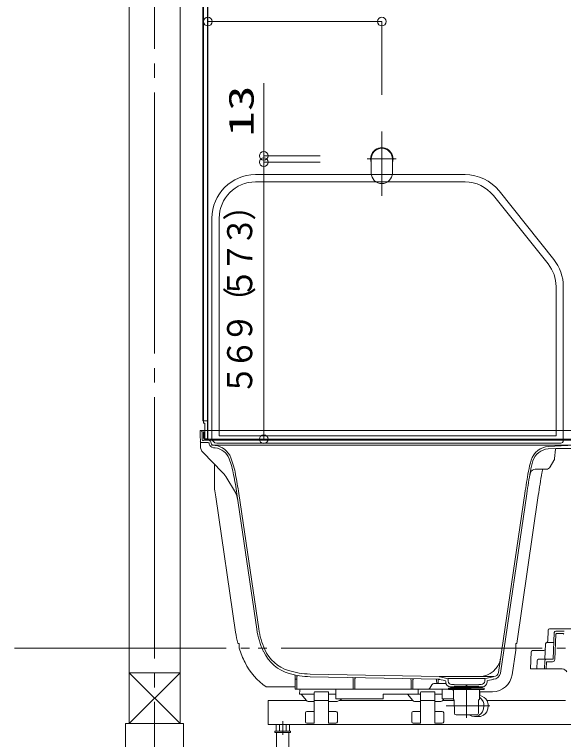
# Model space of a CAD drawing. Units: millimetres on the paper. Extents: x -305 to 305, y -152 to 152.
# Drawn here: x -261.09 to -223.23, y -96.61 to -46.65 of the extents above; entities that cross this region are included whole.
import ezdxf
from ezdxf.enums import TextEntityAlignment as Align

# ---------------------------------------------------------------- set-up
doc = ezdxf.new("R2010")
doc.units = ezdxf.units.MM
for name, pattern in [('DASHED2', [3, 2, -1]), ('LONG_CHAIN', [21, 18, -1, 1, -1]), ('LONG_DOUBLE_CHAIN', [21.8, 18, -1, 0.6, -0.6, 0.6, -1])]:
    doc.linetypes.add(name, pattern=pattern)
doc.layers.add('0-0_0', color=7, linetype='Continuous', lineweight=9)
doc.layers.add('0-1_VIEW0001', color=7, linetype='Continuous', lineweight=9)
doc.styles.add('ＭＳ ゴシック', font='')
doc.styles.get('ＭＳ ゴシック').set_extended_font_data('MS Gothic')

# ---------------------------------------------------------------- blocks, each defined once
blk = doc.blocks.new('_ORIGIN')
at = {"layer": '0-0_0'}
blk.add_line((0, 0), (-1, 0), dxfattribs=at)
blk.add_circle((0, 0), 0.5, dxfattribs=at)

msp = doc.modelspace()

# ---------------------------------------------------------------- linework, layer by layer
at = {"layer": '0-1_VIEW0001'}
for p, q in [((-253.175, -10.018), (-253.175, -95.518)), ((-249.675, -10.018), (-249.675, -95.518)), ((-248.098, -24.008), (-248.098, -74.651)), ((-248.058, -24.068), (-248.058, -74.818)), ((-247.781, -24.051), (-247.781, -75.851)), ((-247.758, -24.051), (-247.758, -75.918)), ((-247.758, -52.649), (-247.758, -47.142)), ((-236.358, -47.142), (-247.158, -47.142)), ((-235.758, -52.178), (-235.758, -47.142)), ((-243.901, -55.785), (-243.901, -55.185)), ((-243.901, -56.818), (-243.901, -56.385)), ((-240.015, -56.818), (-243.901, -56.818)), ((-243.902, -75.318), (-243.902, -57.418)), ((-243.901, -57.418), (-243.901, -58.018)), ((-244.475, -57.685), (-230.017, -57.685)), ((-244.475, -58.185), (-230.017, -58.185)), ((-227.674, -58.811), (-223.899, -63.53)), ((-228.064, -59.123), (-224.289, -63.842)), ((-247.475, -75.851), (-247.475, -60.685)), ((-246.975, -75.685), (-246.975, -60.685)), ((-223.741, -75.685), (-223.741, -65.404)), ((-223.241, -76.018), (-223.241, -65.404)), ((-248.058, -74.651), (-248.098, -74.651)), ((-247.781, -74.651), (-248.058, -74.651)), ((-247.975, -74.818), (-248.058, -74.818)), ((-247.975, -74.818), (-247.975, -75.918)), ((-248.291, -75.318), (-222.708, -75.318)), ((-248.272, -76.42), (-248.291, -75.318)), ((-248.147, -75.969), (-248.156, -75.416)), ((-248.035, -75.418), (-248.035, -75.851)), ((-247.975, -75.895), (-247.991, -75.895)), ((-247.825, -75.918), (-247.991, -75.918)), ((-247.825, -75.895), (-247.975, -75.895)), ((-247.975, -75.918), (-221.091, -75.918)), ((-246.975, -75.685), (-223.741, -75.685)), ((-240.298, -75.918), (-243.903, -75.918)), ((-248.211, -76.151), (-247.736, -76.151)), ((-248.097, -76.018), (-248.075, -76.018)), ((-248.058, -76.001), (-248.048, -76.001)), ((-248.041, -75.985), (-247.719, -75.985)), ((-247.657, -76.256), (-247.671, -76.201)), ((-247.591, -75.985), (-221.202, -75.985)), ((-247.531, -76.209), (-247.558, -76.108)), ((-247.502, -76.318), (-221.395, -76.318)), ((-247.258, -76.347), (-247.39, -76.331)), ((-247.141, -76.185), (-223.408, -76.185)), ((-224.258, -76.418), (-222.495, -76.318)), ((-246.76, -78.181), (-248.081, -76.841)), ((-247.24, -76.517), (-247.374, -76.501)), ((-224.291, -76.587), (-223.724, -76.551)), ((-223.842, -77.244), (-223.787, -76.612)), ((-223.72, -76.551), (-222.631, -76.551)), ((-224.137, -77.818), (-223.885, -77.382)), ((-225.57, -78.485), (-225.497, -78.227)), ((-225.176, -77.985), (-224.426, -77.985)), ((-245.85, -79.586), (-246.524, -78.482)), ((-245.791, -79.726), (-245.686, -80.151)), ((-245.757, -79.671), (-244.38, -89.01)), ((-245.625, -79.651), (-244.248, -88.991)), ((-225.891, -79.651), (-227.71, -91.995)), ((-225.759, -79.671), (-227.582, -92.037)), ((-224.306, -89.825), (-224.293, -89.083)), ((-222.581, -88.985), (-224.194, -88.985)), ((-223.942, -91.07), (-223.862, -89.247)), ((-223.826, -91.092), (-223.75, -89.35)), ((-223.185, -89.151), (-223.762, -89.151)), ((-223.246, -89.318), (-223.717, -89.318)), ((-223.891, -89.918), (-224.362, -89.918)), ((-224.509, -91.085), (-224.462, -90.014)), ((-225.513, -91.751), (-225.462, -90.58)), ((-224.579, -90.485), (-225.362, -90.485)), ((-225.071, -91.751), (-225.047, -91.18)), ((-224.947, -91.085), (-223.942, -91.085)), ((-224.538, -91.751), (-224.513, -91.18)), ((-224.421, -91.751), (-224.401, -91.283)), ((-224.368, -91.251), (-223.992, -91.251)), ((-225.513, -91.751), (-223.309, -91.751)), ((-253.175, -92.018), (-249.675, -95.518)), ((-249.675, -92.018), (-253.175, -95.518)), ((-249.675, -92.018), (-253.174, -92.018)), ((-241.725, -93.151), (-241.741, -92.22)), ((-241.625, -93.151), (-241.609, -92.272)), ((-231.789, -92.464), (-240.71, -92.286)), ((-231.776, -92.281), (-240.707, -92.102)), ((-237.725, -93.151), (-237.738, -92.409)), ((-237.625, -93.151), (-237.612, -92.414)), ((-228.091, -92.281), (-231.758, -92.281)), ((-231.268, -92.4), (-231.74, -92.286)), ((-231.196, -92.418), (-228.654, -92.418)), ((-228.581, -92.4), (-228.109, -92.286)), ((-228.073, -92.281), (-228.034, -92.28)), ((-233.725, -93.151), (-233.736, -92.489)), ((-233.625, -93.151), (-233.613, -92.494)), ((-232.441, -93.068), (-232.306, -92.835)), ((-231.334, -92.751), (-232.162, -92.751)), ((-231.975, -92.751), (-231.979, -92.524)), ((-231.875, -92.751), (-231.871, -92.529)), ((-231.403, -92.556), (-231.775, -92.466)), ((-231.349, -92.669), (-231.352, -92.618)), ((-231.186, -92.597), (-231.192, -92.492)), ((-230.775, -92.818), (-230.953, -92.818)), ((-230.775, -92.818), (-230.775, -92.851)), ((-229.925, -92.851), (-230.775, -92.851)), ((-230.025, -92.851), (-229.925, -92.885)), ((-230.025, -92.951), (-229.925, -92.918)), ((-229.925, -92.851), (-229.075, -92.851)), ((-229.825, -92.851), (-229.925, -92.885)), ((-229.825, -92.951), (-229.925, -92.918)), ((-229.075, -92.818), (-228.896, -92.818)), ((-229.075, -92.818), (-229.075, -92.851)), ((-228.663, -92.597), (-228.658, -92.492)), ((-228.5, -92.669), (-228.497, -92.618)), ((-228.446, -92.556), (-228.075, -92.466)), ((-228.066, -92.464), (-228.06, -92.464)), ((-241.725, -93.151), (-229.625, -93.151)), ((-241.425, -93.485), (-241.42, -93.217)), ((-238.925, -93.151), (-241.353, -93.151)), ((-240.425, -93.384), (-240.425, -95.485)), ((-239.49, -93.318), (-240.359, -93.318)), ((-239.425, -93.376), (-239.425, -95.485)), ((-233.258, -93.151), (-231.591, -93.151)), ((-233.091, -93.376), (-233.091, -95.485)), ((-233.026, -93.318), (-232.157, -93.318)), ((-232.091, -93.384), (-232.091, -95.485)), ((-231.161, -93.137), (-231.161, -93.101)), ((-229.925, -93.085), (-231.145, -93.085)), ((-229.925, -93.168), (-231.141, -93.168)), ((-231.131, -93.171), (-230.855, -93.195)), ((-231.058, -93.058), (-231.058, -93.085)), ((-231.041, -93.041), (-229.925, -93.041)), ((-229.925, -92.985), (-231.016, -92.985)), ((-231.008, -92.985), (-229.925, -92.985)), ((-231.008, -93.041), (-231.008, -92.985)), ((-230.825, -93.82), (-230.825, -93.228)), ((-230.775, -92.951), (-230.775, -92.985)), ((-229.925, -92.951), (-230.775, -92.951)), ((-229.925, -92.951), (-229.075, -92.951)), ((-229.925, -92.985), (-228.833, -92.985)), ((-228.841, -92.985), (-229.925, -92.985)), ((-228.808, -93.041), (-229.925, -93.041)), ((-228.708, -93.168), (-229.925, -93.168)), ((-229.725, -93.151), (-229.728, -92.985)), ((-229.625, -93.151), (-229.622, -92.985)), ((-229.075, -92.951), (-229.075, -92.985)), ((-229.025, -93.228), (-229.025, -93.82)), ((-228.719, -93.171), (-228.994, -93.195)), ((-228.841, -93.041), (-228.841, -92.985)), ((-228.792, -93.058), (-228.792, -93.085)), ((-228.688, -93.101), (-228.688, -93.137)), ((-243.591, -93.918), (-243.591, -95.585)), ((-243.591, -93.918), (-240.961, -93.918)), ((-240.426, -93.485), (-241.425, -93.485)), ((-240.955, -93.925), (-241.325, -93.485)), ((-240.425, -93.918), (-239.425, -93.918)), ((-239.425, -93.485), (-238.925, -93.485)), ((-238.797, -93.969), (-238.473, -93.818)), ((-238.687, -93.918), (-233.628, -93.918)), ((-233.091, -93.485), (-234.091, -93.485)), ((-233.622, -93.925), (-233.991, -93.485)), ((-233.091, -93.918), (-232.091, -93.918)), ((-232.091, -93.485), (-231.591, -93.485)), ((-231.561, -93.925), (-231.471, -93.818)), ((-231.555, -93.918), (-230.767, -93.918)), ((-230.813, -93.845), (-230.779, -93.875)), ((-230.767, -93.899), (-230.752, -94.803)), ((-229.082, -93.899), (-229.098, -94.803)), ((-229.036, -93.845), (-229.071, -93.875)), ((-228.515, -93.918), (-223.086, -93.918)), ((-240.425, -93.985), (-240.827, -93.985)), ((-239.425, -93.985), (-238.867, -93.985)), ((-233.091, -93.985), (-233.494, -93.985)), ((-232.091, -93.985), (-231.689, -93.985)), ((-241.025, -94.785), (-241.025, -95.385)), ((-240.925, -94.685), (-240.425, -94.685)), ((-238.925, -94.685), (-239.425, -94.685)), ((-238.825, -94.785), (-238.825, -95.385)), ((-233.691, -94.785), (-233.691, -95.385)), ((-233.591, -94.685), (-233.091, -94.685)), ((-231.591, -94.685), (-232.091, -94.685)), ((-231.491, -94.785), (-231.491, -95.385)), ((-230.606, -94.918), (-230.635, -94.918)), ((-230.635, -94.918), (-229.214, -94.918)), ((-230.606, -94.918), (-229.925, -94.918)), ((-229.375, -95.03), (-229.079, -95.03)), ((-249.425, -95.518), (-253.425, -95.518)), ((-253.425, -95.518), (-253.425, -105.851)), ((-249.425, -95.518), (-249.425, -105.851)), ((-243.591, -95.585), (-222.358, -95.585)), ((-243.053, -95.585), (-243.053, -96.038)), ((-242.822, -95.585), (-242.822, -96.038)), ((-242.36, -95.585), (-242.36, -96.038)), ((-242.129, -95.585), (-242.129, -96.038)), ((-240.925, -95.485), (-240.425, -95.485)), ((-238.925, -95.485), (-239.425, -95.485)), ((-233.591, -95.485), (-233.091, -95.485)), ((-231.591, -95.485), (-232.091, -95.485)), ((-243.125, -96.038), (-242.058, -96.038)), ((-243.015, -96.138), (-243.015, -102.671)), ((-242.168, -96.138), (-242.168, -102.671)), ((-242.058, -96.038), (-242.058, -96.138))]:
    msp.add_line(p, q, dxfattribs=at)
at = {"layer": '0-1_VIEW0001', "linetype": 'LONG_CHAIN'}
for p, q in [((-251.425, -10.018), (-251.425, -105.851)), ((-229.925, -92.949), (-229.925, -95.115)), ((-228.302, -94.301), (-231.323, -94.301)), ((-242.591, -95.356), (-242.591, -96.286))]:
    msp.add_line(p, q, dxfattribs=at)
at = {"layer": '0-1_VIEW0001', "color": 2, "linetype": 'LONG_CHAIN'}
for p, q in [((-235.758, -59.151), (-235.758, -54.718)), ((-236.758, -56.601), (-234.758, -56.601))]:
    msp.add_line(p, q, dxfattribs=at)
at = {"layer": '0-1_VIEW0001', "color": 2}
for p, q in [((-236.491, -57.568), (-236.491, -56.601)), ((-235.025, -57.568), (-235.025, -56.601)), ((-247.291, -77.642), (-247.291, -79.352)), ((-245.844, -89.225), (-247.209, -79.885)), ((-224.967, -79.789), (-226.457, -89.985)), ((-226.525, -89.985), (-226.525, -90.448)), ((-226.525, -89.985), (-226.457, -89.985)), ((-226.525, -90.448), (-226.773, -92.149)), ((-243.738, -92.985), (-241.728, -92.985)), ((-233.258, -93.151), (-233.258, -93.485)), ((-231.591, -93.151), (-231.591, -93.818)), ((-229.008, -93.318), (-229.008, -93.577)), ((-229.008, -93.318), (-228.125, -93.318)), ((-235.658, -93.485), (-235.658, -93.818)), ((-235.658, -93.485), (-233.258, -93.485)), ((-231.591, -93.818), (-230.825, -93.818))]:
    msp.add_line(p, q, dxfattribs=at)
at = {"layer": '0-1_VIEW0001', "linetype": 'LONG_DOUBLE_CHAIN'}
msp.add_line((-181.091, -90.318), (-261.091, -90.318), dxfattribs=at)
at = {"layer": '0-1_VIEW0001', "linetype": 'DASHED2'}
msp.add_line((-241.645, -92.451), (-241.704, -92.451), dxfattribs=at)
at = {"layer": '0-1_VIEW0001'}
for points in [[(-240.015, -56.385), (-243.901, -56.385), (-243.901, -51.373)], [(-248.035, -75.418), (-248.058, -75.418), (-248.058, -75.851)], [(-228.705, -93.085), (-228.792, -93.085), (-229.925, -93.085)], [(-229.025, -93.683), (-228.875, -93.822), (-228.77, -94.001), (-228.729, -94.131), (-228.711, -94.301), (-228.735, -94.499), (-228.815, -94.694), (-228.899, -94.81), (-229.04, -94.93), (-229.254, -95.017), (-229.375, -95.03), (-229.553, -95.003), (-229.729, -94.918)], [(-229.025, -93.575), (-228.853, -93.616), (-228.688, -93.712), (-228.593, -93.805), (-228.495, -93.955), (-228.425, -94.177), (-228.415, -94.301), (-228.44, -94.499), (-228.52, -94.694), (-228.603, -94.81), (-228.745, -94.93), (-228.958, -95.017), (-229.079, -95.03)], [(-243.125, -96.038), (-243.125, -96.138), (-242.058, -96.138)]]:
    msp.add_lwpolyline(points, dxfattribs=at)
at = {"layer": '0-1_VIEW0001', "color": 2}
for points in [[(-245.689, -89.985), (-245.591, -89.985), (-245.591, -90.322)], [(-238.925, -93.151), (-238.925, -93.818), (-235.658, -93.818)]]:
    msp.add_lwpolyline(points, dxfattribs=at)
for centre, radius, start, end in [((-235.758, -56.601), 0.775, 341.1268, 198.8732), ((-235.758, -56.601), 0.733, 360, 180), ((-235.758, -57.568), 0.733, 180, 0), ((-176.432, -86.881), 49.05, 169.847, 171.6858), ((-219.793, -79.116), 5, 167.3096, 169.847), ((-278.592, -84.471), 31.717, 8.3142, 9.2892), ((-238.967, -88.22), 6.95, 188.3142, 194.7047), ((-238.967, -88.22), 6.95, 197.6044, 206.44), ((-241.25, -89.356), 4.4, 206.44, 235.5599), ((-228.125, -91.951), 1.367, 270, 351.6858)]:
    msp.add_arc(centre, radius, start, end, dxfattribs=at)
at = {"layer": '0-1_VIEW0001'}
for centre, radius, start, end in [((-244.475, -60.685), 3, 90, 180), ((-230.017, -60.685), 3, 38.6598, 90), ((-244.475, -60.685), 2.5, 90, 180), ((-230.017, -60.685), 2.5, 38.6598, 90), ((-226.241, -65.404), 2.5, 0, 38.6598), ((-226.241, -65.404), 3, 0, 38.6598), ((-248.256, -75.418), 0.1, 1, 90), ((-247.991, -75.851), 0.0667, 180, 270), ((-247.991, -75.851), 0.0433, 180, 270), ((-247.825, -75.851), 0.0667, 270, 360), ((-247.825, -75.851), 0.0433, 270, 0), ((-247.825, -75.851), 0.0667, 270, 0), ((-247.141, -75.851), 0.333, 180, 270), ((-248.211, -76.085), 0.0667, 181, 270), ((-247.606, -76.373), 0.667, 181, 224.5971), ((-248.097, -75.968), 0.05, 181, 270), ((-248.075, -76.001), 0.0167, 270, 0), ((-248.041, -76.001), 0.0167, 90, 180), ((-247.736, -76.218), 0.0667, 15, 90), ((-247.719, -76.151), 0.167, 15, 90), ((-247.335, -76.17), 0.333, 195, 263.262), ((-247.37, -76.166), 0.167, 195, 263.262), ((-247.414, -77.671), 1.333, 20.9352, 83.262), ((-224.182, -77.75), 1.333, 93.2503, 163.0528), ((-223.408, -76.018), 0.167, 270, 0), ((-247.377, -77.675), 1.167, 20.7487, 83.262), ((-224.218, -77.752), 1.167, 93.2503, 163.1837), ((-223.72, -76.618), 0.0667, 90, 175), ((-252.396, -79.577), 6.533, 10.6637, 20.7487), ((-252.396, -79.577), 6.667, 10.6637, 20.9352), ((-219.081, -79.304), 6.667, 163.0528, 169.8495), ((-219.081, -79.304), 6.533, 163.1837, 169.8495), ((-224.174, -77.215), 0.333, 330, 355), ((-224.426, -77.651), 0.333, 270, 330), ((-247.947, -79.351), 1.667, 31.4252, 44.5971), ((-278.602, -84.511), 33.2, 8.3833, 10.6637), ((-278.602, -84.511), 33.333, 8.3833, 10.6637), ((-176.426, -86.941), 50, 169.8495, 171.6167), ((-176.426, -86.941), 49.867, 169.8495, 171.6167), ((-225.176, -78.318), 0.333, 90, 164.177), ((-246.277, -79.846), 0.5, 13.9537, 31.4252), ((-238.972, -88.213), 5.467, 188.3833, 205.5027), ((-238.972, -88.213), 5.333, 188.3833, 204.3757), ((-224.193, -89.085), 0.1, 90, 179), ((-223.762, -89.251), 0.1, 90, 177.5), ((-223.717, -89.351), 0.0333, 90, 177.5), ((-223.246, -89.351), 0.0333, 3.5, 90), ((-224.362, -90.018), 0.1, 90, 177.5), ((-224.406, -89.823), 0.1, 282.582, 359), ((-241.401, -89.314), 2.667, 204.3757, 252.5237), ((-224.579, -90.385), 0.1, 270, 357.5), ((-241.349, -89.347), 2.833, 205.5027, 253.8), ((-225.362, -90.585), 0.1, 90, 177.5), ((-229.048, -90.781), 1.5, 270, 351.6168), ((-224.947, -91.185), 0.1, 90, 177.5), ((-224.413, -91.185), 0.1, 90, 177.5), ((-224.368, -91.285), 0.0333, 90, 177.5), ((-223.992, -91.085), 0.167, 270, 357.5), ((-240.6, -86.77), 5.333, 252.5237, 268.8542), ((-223.309, -92.085), 0.333, 22.9377, 90), ((-240.6, -86.77), 5.517, 253.8, 268.8542), ((-241.808, -92.221), 0.0667, 1, 77.5105), ((-241.543, -92.273), 0.0667, 80.2812, 179), ((-237.804, -92.41), 0.0667, 1, 88.8542), ((-237.545, -92.416), 0.0667, 88.8542, 179), ((-233.803, -92.49), 0.0667, 1, 88.8542), ((-231.78, -92.448), 0.167, 76.3408, 88.8542), ((-231.292, -92.498), 0.1, 3, 76.3408), ((-228.558, -92.498), 0.1, 103.6592, 177), ((-228.07, -92.448), 0.167, 91.1458, 103.6592), ((-228.076, -91.964), 0.5, 271.1458, 351.6168), ((-228.04, -91.947), 0.333, 271.1458, 351.6168), ((-233.547, -92.496), 0.0667, 88.8542, 179), ((-232.162, -92.918), 0.167, 90, 150), ((-232.045, -92.526), 0.0667, 1, 88.8542), ((-231.804, -92.53), 0.0667, 88.8542, 179), ((-231.79, -92.531), 0.0667, 76.3408, 88.8542), ((-231.419, -92.621), 0.0667, 3, 76.3408), ((-231.016, -92.651), 0.333, 183, 270), ((-230.953, -92.585), 0.233, 183, 270), ((-228.896, -92.585), 0.233, 270, 357), ((-228.833, -92.651), 0.333, 270, 357), ((-228.431, -92.621), 0.0667, 103.6592, 177), ((-228.059, -92.531), 0.0667, 91.1458, 103.6592), ((-241.353, -93.218), 0.0667, 90, 179), ((-240.359, -93.385), 0.0667, 90, 179.5), ((-239.491, -93.385), 0.0667, 0.5, 90), ((-233.025, -93.385), 0.0667, 90, 179.5), ((-232.585, -92.985), 0.167, 270, 330), ((-232.157, -93.385), 0.0667, 0.5, 90), ((-231.145, -93.101), 0.0167, 90, 180), ((-231.128, -93.137), 0.0333, 180, 265), ((-231.041, -93.058), 0.0167, 90, 180), ((-230.858, -93.228), 0.0333, 0, 85), ((-228.991, -93.228), 0.0333, 95, 180), ((-228.808, -93.058), 0.0167, 0, 90), ((-228.722, -93.137), 0.0333, 275, 0), ((-228.705, -93.101), 0.0167, 0, 90), ((-240.827, -93.818), 0.167, 220, 270), ((-233.494, -93.818), 0.167, 220, 270), ((-231.689, -93.818), 0.167, 270, 320), ((-230.791, -93.82), 0.0333, 180, 228.7246), ((-230.801, -93.9), 0.0333, 1, 48.7246), ((-229.049, -93.9), 0.0333, 131.2754, 179), ((-229.058, -93.82), 0.0333, 311.2754, 0), ((-238.867, -93.818), 0.167, 270, 295), ((-240.925, -94.785), 0.1, 90, 180), ((-238.925, -94.785), 0.1, 0, 90), ((-233.591, -94.785), 0.1, 90, 180), ((-231.591, -94.785), 0.1, 0, 90), ((-230.635, -94.801), 0.117, 181, 270), ((-229.214, -94.801), 0.117, 270, 359), ((-240.925, -95.385), 0.1, 180, 270), ((-238.925, -95.385), 0.1, 270, 0), ((-233.591, -95.385), 0.1, 180, 270), ((-231.591, -95.385), 0.1, 270, 0)]:
    msp.add_arc(centre, radius, start, end, dxfattribs=at)
at = {"layer": '0-1_VIEW0001', "linetype": 'DASHED2'}
for centre, start, end in [((-241.704, -92.418), 181, 270), ((-241.645, -92.418), 270, 359)]:
    msp.add_arc(centre, 0.0333, start, end, dxfattribs=at)

# ---------------------------------------------------------------- block references
at = {"layer": '0-1_VIEW0001', "xscale": 0.6, "yscale": 0.6}
for p, rotation in [((-247.758, -47.142), 180), ((-243.901, -56.385), 270), ((-243.902, -56.818), 90), ((-243.901, -56.818), 90), ((-243.902, -75.918), 270)]:
    msp.add_blockref('_ORIGIN', p, dxfattribs=dict(at, rotation=rotation))
msp.add_blockref('_ORIGIN', (-235.758, -47.142), dxfattribs=at)

# ---------------------------------------------------------------- texts
at = {"layer": '0-1_VIEW0001', "style": 'ＭＳ ゴシック'}
for s, height, width, p in [('13', 1.732, 1.5, (-244.076, -55.074)), ('）', 1.73, 0.9, (-244.176, -60.856)), ('３', 1.73, 0.9, (-244.176, -62.645)), ('７', 1.73, 0.9, (-244.176, -64.435)), ('５', 1.73, 0.9, (-244.176, -66.224)), ('（', 1.73, 0.9, (-244.176, -67.532)), ('９', 1.73, 0.9, (-244.176, -69.322)), ('６', 1.73, 0.9, (-244.176, -71.111)), ('５', 1.73, 0.9, (-244.176, -72.9))]:
    msp.add_text(s, height=height, rotation=90, dxfattribs=dict(at, width=width)).set_placement(p, align=Align.BOTTOM_LEFT)

doc.saveas('drawing.dxf')
